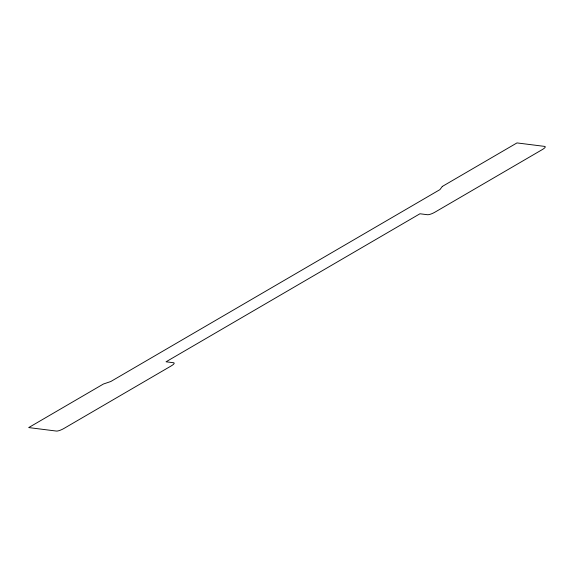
<?xml version="1.0" encoding="UTF-8"?>
<svg xmlns="http://www.w3.org/2000/svg" width="574" height="574" viewBox="0 0 574 574"><rect width="100%" height="100%" fill="white"/><g stroke="black" fill="none" stroke-linecap="round" stroke-linejoin="round"><path stroke-width="0.86" d="M442.296 186.457L439.928 189.621L110.789 381.509L103.385 384.035L28.7 427.58L56.41 431.067A6.027 1.449 -25 0 0 63.814 428.534L171.239 365.911A6.027 1.449 -25 0 0 173.599 362.746L166.044 361.792L419.946 213.772L427.508 214.726A6.027 1.449 -25 0 0 434.905 212.193L542.33 149.57A6.027 1.449 -25 0 0 544.697 146.406L516.98 142.919L442.296 186.457"/></g></svg>
